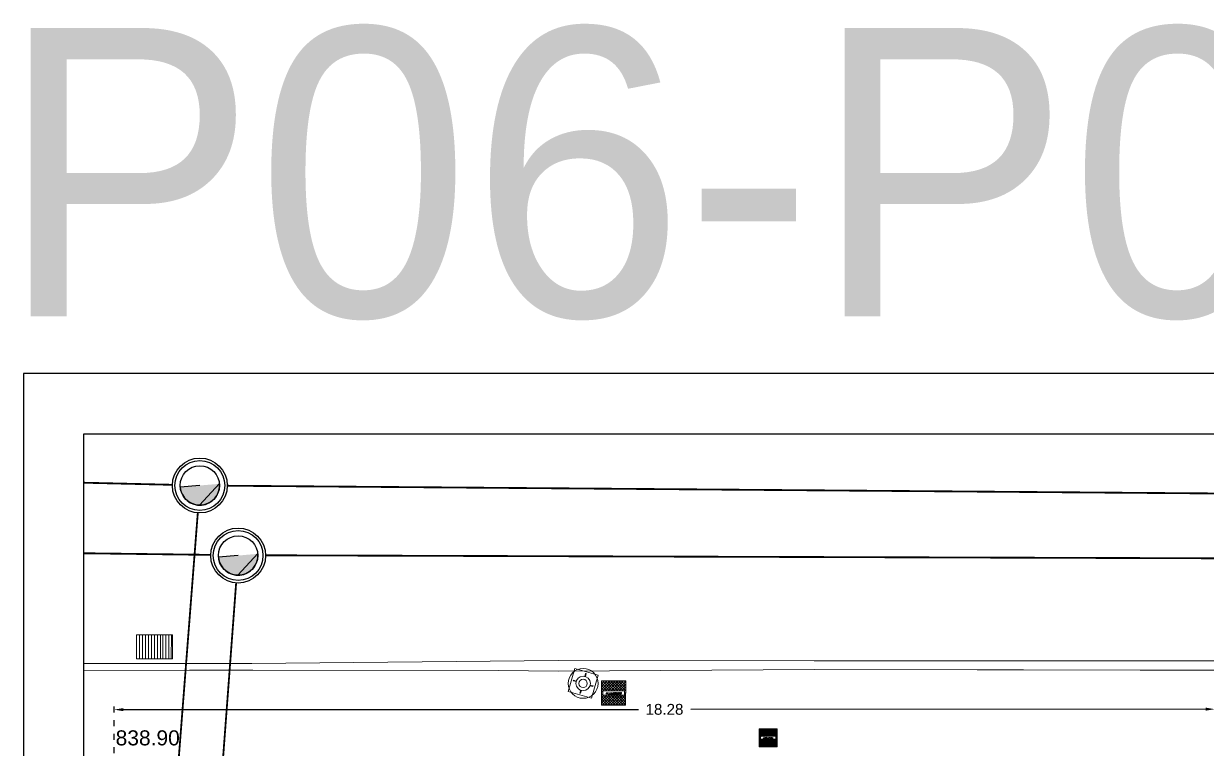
# Model space of a CAD drawing. Header units: millimetres. Extents: x 441061 to 442903, y 4515148 to 4515613.
# Drawn here: x 442479.6 to 442499.26, y 4515549.28 to 4515561.32 of the extents above; entities that cross this region are included whole.
import ezdxf
from ezdxf.enums import TextEntityAlignment as Align

# ---------------------------------------------------------------- set-up
doc = ezdxf.new("R2010")
doc.units = ezdxf.units.MM
for name, pattern in [('CONTINUA', [0]), ('CYPE_RAYAPUNTO', [0.4125, 0.2025, -0.105, 0, -0.105]), ('PUNTOS2', [0.125, 0, -0.125])]:
    doc.linetypes.add(name, pattern=pattern)
for name, color, linetype in [('01_alzado', 5, 'CONTINUA'), ('01_cotas', 254, 'Continuous'), ('01_texto cartela', 5, 'Continuous')]:
    doc.layers.add(name, color=color, linetype=linetype)
doc.layers.add('01_cartela', color=6, linetype='Continuous', plot=False)
doc.layers.add('01_muebles_B', color=254, linetype='Continuous', lineweight=5)
doc.layers.add('INGIN SANEAMIENTO ENTERRADO FECALES', color=10, linetype='Continuous', lineweight=25)
doc.styles.add('Century Gothic_6', font='', dxfattribs={"height": 11})
doc.styles.add('Estilo1', font='swissel.ttf')
doc.styles.add('NIEVES2', font='sanss___.ttf')
doc.styles.add('ROMANS', font='romans')
doc.styles.get('Century Gothic_6').set_extended_font_data('Century Gothic')
doc.dimstyles.new('DECIMAL-50', dxfattribs={"dimtxt": 0.08, "dimasz": 0.15, "dimexe": 0.09, "dimexo": 0, "dimgap": 0.09, "dimtad": 0, "dimzin": 0, "dimdsep": 46, "dimtxsty": 'ROMANS', "dimcen": 0.09, "dimclrt": 6, "dimadec": 0, "dimazin": 0, "dimtfac": 1.38, "dimtix": 1, "dimtofl": 0, "dimtmove": 2, "dimatfit": 3, "dimldrblk": 'OBLIQUE', "dimfxl": 1, "dimtolj": 1, "dimtzin": 0, "dimarcsym": 0})

# ---------------------------------------------------------------- blocks, each defined once
blk = doc.blocks.new('AL')
h = blk.add_hatch()
h.set_pattern_fill('ANSI37', color=256, scale=0.01)
h.set_pattern_definition([(45.00000001175, (-280056.487906, -4524533.842966), (-0.02245064030728, 0.02245064029807), []), (135.00000001175, (-280056.487906, -4524533.842966), (-0.02245064029807, -0.02245064030728), [])])
h.paths.add_polyline_path([(0.2, 0.2), (-0.2, 0.2), (-0.035, 0.035), (0.182, 0.035), (0.182, -0.035), (0.035, -0.035), (0.2, -0.2)], flags=17)
h.paths.add_polyline_path([(0.035, -0.035), (-0.182, -0.035), (-0.182, 0.035), (-0.035, 0.035), (-0.2, 0.2), (-0.2, -0.2), (0.2, -0.2)], flags=17)
for points in [[(-0.2, 0.2), (0.2, 0.2)], [(-0.2, 0.2), (-0.2, -0.2)], [(0.2, 0.2), (0.2, -0.2)], [(-0.2, -0.2), (0.2, -0.2)]]:
    blk.add_lwpolyline(points)
blk.add_lwpolyline([(0.182, -0.035), (-0.182, -0.035), (-0.182, 0.035), (0.182, 0.035)], close=True)
at = {"style": 'ROMANS', "oblique": 15, "width": 1.035276}
blk.add_text('ALUMBRADO', height=0.0315, dxfattribs=at).set_placement((0, -0.022), align=Align.CENTER)
blk = doc.blocks.new('SUM')
for points in [[(-0.3, 0.2), (0.3, 0.2)], [(-0.3, -0.2), (-0.3, 0.2)], [(-0.25, -0.2), (-0.25, 0.2)], [(-0.2, -0.2), (-0.2, 0.2)], [(-0.15, -0.2), (-0.15, 0.2)], [(-0.1, -0.2), (-0.1, 0.2)], [(-0.05, -0.2), (-0.05, 0.2)], [(0, -0.2), (0, 0.2)], [(0.05, -0.2), (0.05, 0.2)], [(0.1, -0.2), (0.1, 0.2)], [(0.14, -0.2), (0.14, 0.2)], [(0.19, -0.2), (0.19, 0.2)], [(0.24, -0.2), (0.24, 0.2)], [(0.28, -0.2), (0.28, 0.2)], [(0.3, -0.2), (0.3, 0.2)], [(-0.3, -0.2), (0.3, -0.2)]]:
    blk.add_lwpolyline(points)
blk = doc.blocks.new('f2')
for p, q in [((-0.17, -0.005), (-0.17, 0.005)), ((-0.12, 0.005), (-0.17, 0.005)), ((-0.005, 0.17), (0.005, 0.17)), ((-0.005, 0.12), (-0.005, 0.17)), ((0.005, 0.12), (0.005, 0.17)), ((0.12, 0.005), (0.17, 0.005)), ((0.17, -0.005), (0.17, 0.005)), ((-0.12, -0.005), (-0.17, -0.005)), ((-0.005, -0.17), (-0.005, -0.12)), ((-0.005, -0.17), (0.005, -0.17)), ((0.005, -0.17), (0.005, -0.12)), ((0.12, -0.005), (0.17, -0.005))]:
    blk.add_line(p, q)
blk.add_lwpolyline([(0.2, 0.2), (-0.2, 0.2), (-0.2, -0.2), (0.2, -0.2)], close=True)
for radius in [0.248, 0.12, 0.07]:
    blk.add_circle((0, 0), radius)
blk = doc.blocks.new('ACO25X25')
h = blk.add_hatch()
h.set_pattern_fill('ANSI37', color=256, scale=0.005)
h.set_pattern_definition([(45.00000001175, (-280056.18755, -4524533.909328), (-0.01122532015364, 0.011225320149034), []), (135.00000001175, (-280056.18755, -4524533.909328), (-0.011225320149034, -0.01122532015364), [])])
h.paths.add_polyline_path([(0.125, 0.125), (-0.125, 0.125), (-0.02, 0.02), (0.105, 0.02), (0.105, -0.02), (0.02, -0.02), (0.125, -0.125)], flags=17)
h.paths.add_polyline_path([(0.02, -0.02), (-0.105, -0.02), (-0.105, 0.02), (-0.02, 0.02), (-0.125, 0.125), (-0.125, -0.125), (0.125, -0.125)], flags=17)
for points in [[(-0.125, 0.125), (0.125, 0.125), (0.125, -0.125), (-0.125, -0.125)], [(-0.105, -0.02), (-0.105, 0.02), (0.105, 0.02), (0.105, -0.02)]]:
    blk.add_lwpolyline(points, close=True)
at = {"style": 'ROMANS', "oblique": 15, "width": 1.035276}
blk.add_text('ACOMETIDA', height=0.0183, dxfattribs=at).set_placement((0, -0.013), align=Align.CENTER)
blk = doc.blocks.new('*D180')
at = {"layer": '01_cotas', "color": 0, "linetype": 'PUNTOS2', "lineweight": -2, "transparency": 16777216}
for p, q in [((442481.101, 4515549.211), (442481.1, 4515550.026)), ((442499.385, 4515549.22), (442499.384, 4515550.034))]:
    blk.add_line(p, q, dxfattribs=at)
at = {"layer": '01_cotas', "color": 0, "lineweight": -2, "transparency": 16777216}
for p, q in [((442481.25, 4515549.936), (442489.808, 4515549.94)), ((442499.234, 4515549.944), (442490.677, 4515549.94))]:
    blk.add_line(p, q, dxfattribs=at)
at = {"layer": '01_cotas', "color": 0, "transparency": 16777216}
for points in [[(442481.25, 4515549.961), (442481.25, 4515549.911), (442481.1, 4515549.936)], [(442499.234, 4515549.969), (442499.234, 4515549.919), (442499.384, 4515549.944)]]:
    blk.add_solid(points, dxfattribs=at)
at = {"layer": '01_cotas', "color": 7, "transparency": 16777216, "insert": (442490.242, 4515549.94), "char_height": 0.18, "attachment_point": 5, "rotation": 0.0263, "style": 'Estilo1'}
blk.add_mtext('\\A1;18.28', dxfattribs=at)

msp = doc.modelspace()

# ---------------------------------------------------------------- hatches: boundary and pattern name
at = {"layer": 'INGIN SANEAMIENTO ENTERRADO FECALES'}
h = msp.add_hatch(color=170, dxfattribs=at)
edge = h.paths.add_edge_path()
edge.add_line((442482.523, 4515553.657), (442482.197, 4515553.629))
edge.add_arc((442482.523, 4515553.657), 0.327, 544.7732, 724.7732)
edge.add_line((442482.849, 4515553.684), (442482.523, 4515553.657))
h = msp.add_hatch(color=256, dxfattribs=at)
edge = h.paths.add_edge_path()
edge.add_line((442483.159, 4515552.494), (442482.833, 4515552.467))
edge.add_arc((442483.159, 4515552.494), 0.327, 544.7732, 724.7732)
edge.add_line((442483.486, 4515552.522), (442483.159, 4515552.494))

# ---------------------------------------------------------------- linework, layer by layer
at = {"layer": '01_alzado', "elevation": 0}
msp.add_lwpolyline([(442480.596, 4515554.517), (442517.363, 4515554.517), (442517.363, 4515523.829), (442480.596, 4515523.829)], close=True, dxfattribs=at)
at = {"layer": '01_cartela', "color": 3, "elevation": 0}
msp.add_lwpolyline([(442479.596, 4515555.517), (442479.596, 4515512.447), (442540.872, 4515512.447), (442540.872, 4515555.517)], close=True, dxfattribs=at)
at = {"layer": '01_muebles_B'}
for p, q in [((442483.385, 4515550.701, 0), (442488.474, 4515550.754, 0)), ((442488.474, 4515550.754, 0), (442492.73, 4515550.749, 0)), ((442492.73, 4515550.749, 0), (442503.549, 4515550.747, 0)), ((442480.596, 4515550.702, 0), (442483.385, 4515550.701, 0)), ((442482.35, 4515550.59, 0), (442480.596, 4515550.584, 0)), ((442483.404, 4515550.594, 0), (442482.35, 4515550.59, 0)), ((442487.484, 4515550.587, 0), (442483.404, 4515550.594, 0)), ((442488.482, 4515550.576, 0), (442487.484, 4515550.587, 0)), ((442492.726, 4515550.602, 0), (442488.482, 4515550.576, 0)), ((442503.562, 4515550.583, 0), (442492.726, 4515550.602, 0))]:
    msp.add_line(p, q, dxfattribs=at)
at = {"layer": '01_muebles_B', "elevation": 0}
for points in [[(442480.596, 4515550.702), (442483.385, 4515550.701), (442488.474, 4515550.754), (442492.73, 4515550.749), (442503.549, 4515550.747), (442507.383, 4515550.729), (442510.178, 4515550.746), (442517.363, 4515550.797)], [(442517.363, 4515550.627), (442511.17, 4515550.588), (442510.135, 4515550.593), (442507.341, 4515550.577), (442503.562, 4515550.583), (442492.726, 4515550.602), (442488.482, 4515550.576), (442487.484, 4515550.587), (442483.404, 4515550.594), (442482.35, 4515550.59), (442480.596, 4515550.584)]]:
    msp.add_lwpolyline(points, dxfattribs=at)
at = {"layer": 'INGIN SANEAMIENTO ENTERRADO FECALES', "color": 170}
for p, q in [((442482.849, 4515553.689, 838.892), (442482.517, 4515553.329, 838.892)), ((442482.523, 4515553.657, 838.892), (442482.197, 4515553.629, 838.892))]:
    msp.add_line(p, q, dxfattribs=at)
at = {"layer": 'INGIN SANEAMIENTO ENTERRADO FECALES'}
for p, q in [((442483.485, 4515552.527, -0.027), (442483.153, 4515552.167, -0.027)), ((442483.159, 4515552.494, -0.027), (442482.833, 4515552.467, -0.027))]:
    msp.add_line(p, q, dxfattribs=at)
at = {"layer": 'INGIN SANEAMIENTO ENTERRADO FECALES', "color": 170, "linetype": 'CYPE_RAYAPUNTO', "const_width": 0.03, "elevation": 839.826}
for points in [[(442480.596, 4515553.703), (442482.067, 4515553.668)], [(442482.98, 4515553.653), (442514.153, 4515553.409)]]:
    msp.add_lwpolyline(points, dxfattribs=at)
at = {"layer": 'INGIN SANEAMIENTO ENTERRADO FECALES', "color": 170, "linetype": 'CONTINUA', "ltscale": 10, "const_width": 0.03, "elevation": 838.892}
msp.add_lwpolyline([(442482.489, 4515553.202), (442482.14, 4515548.71)], dxfattribs=at)
at = {"layer": 'INGIN SANEAMIENTO ENTERRADO FECALES', "linetype": 'CYPE_RAYAPUNTO', "const_width": 0.03, "elevation": 0}
for points in [[(442482.703, 4515552.505), (442480.596, 4515552.532)], [(442515.26, 4515552.398), (442483.616, 4515552.498)]]:
    msp.add_lwpolyline(points, dxfattribs=at)
at = {"layer": 'INGIN SANEAMIENTO ENTERRADO FECALES', "linetype": 'CONTINUA', "ltscale": 10, "const_width": 0.03, "elevation": 0}
msp.add_lwpolyline([(442482.877, 4515548.71), (442483.126, 4515552.039)], dxfattribs=at)
at = {"layer": 'INGIN SANEAMIENTO ENTERRADO FECALES', "color": 170}
for radius in [0.456, 0.413, 0.327]:
    msp.add_circle((442482.523, 4515553.657, 838.892), radius, dxfattribs=at)
at = {"layer": 'INGIN SANEAMIENTO ENTERRADO FECALES'}
for radius in [0.456, 0.413, 0.327]:
    msp.add_circle((442483.159, 4515552.494, -0.027), radius, dxfattribs=at)
at = {"layer": 'INGIN SANEAMIENTO ENTERRADO FECALES', "color": 170}
msp.add_arc((442482.523, 4515553.657, 838.892), 0.327, 184.7732, 4.7732, dxfattribs=at)
at = {"layer": 'INGIN SANEAMIENTO ENTERRADO FECALES'}
msp.add_arc((442483.159, 4515552.494, -0.027), 0.327, 184.7732, 4.7732, dxfattribs=at)

# ---------------------------------------------------------------- block references
at = {"layer": '01_muebles_B'}
for name, p, rotation in [('SUM', (442481.769, 4515550.978, 0), 359.8745758613996), ('f2', (442488.89, 4515550.372, 838.816), 343.897865849648), ('AL', (442489.397, 4515550.212, 0), 359.8745758613996)]:
    msp.add_blockref(name, p, dxfattribs=dict(at, rotation=rotation))
at = {"layer": '01_muebles_B', "xscale": 1.2, "yscale": 1.2, "rotation": 0.2163380559642497}
msp.add_blockref('ACO25X25', (442491.963, 4515549.469, 838.787), dxfattribs=at)

# ---------------------------------------------------------------- texts
at = {"layer": '01_muebles_B', "style": 'NIEVES2'}
msp.add_text('838.90', height=0.2494, dxfattribs=at).set_placement((442481.657, 4515549.343, 0), align=Align.CENTER)
at = {"layer": '01_texto cartela', "insert": (442504.095, 4515561.251, 0), "char_height": 4.7857, "attachment_point": 3, "style": 'Century Gothic_6'}
msp.add_mtext('P06-P07', dxfattribs=at)

# ---------------------------------------------------------------- dimensions: what is measured, and where the dimension line sits
at = {"layer": '01_cotas', "color": 251}
dim = msp.add_aligned_dim(p1=(442499.385, 4515549.22, 0), p2=(442481.101, 4515549.211, 0), distance=-0.725, dimstyle='DECIMAL-50', override={"dimtxt": 0.18, "dimtxsty": 'Estilo1', "dimsah": 1, "dimclrt": 7, "dimfxl": 0.09, "dimarcsym": 2}, dxfattribs=at)
dim.commit()
dim.dimension.update_dxf_attribs({"geometry": '*D180', "text_midpoint": (442490.242, 4515549.94)})

doc.saveas('drawing.dxf')
